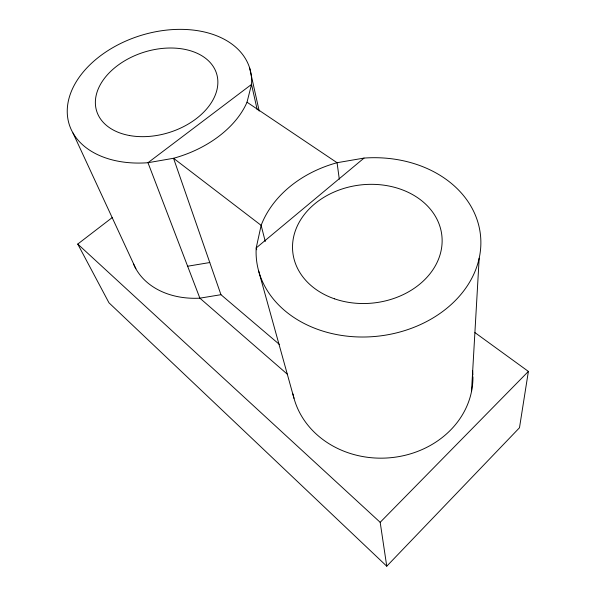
<?xml version="1.0" encoding="UTF-8"?>
<svg xmlns="http://www.w3.org/2000/svg" width="596" height="596" viewBox="0 0 596 596"><rect width="100%" height="100%" fill="white"/><g stroke="black" fill="none" stroke-linecap="round" stroke-linejoin="round"><path stroke-width="0.89" d="M471.503 391.572L479.177 258.21M474.938 332.605L528.384 371.412L519.488 427.749L386.752 566.2L108.964 302.79L77.748 244.069L112.286 217.533M257.211 109.783L251.519 84.423L147.979 162.723L173.533 158.275A94.526 63.534 -17.3 0 0 247.02 102.207L251.519 84.423A94.526 63.534 -17.3 0 0 166.359 30.128A94.526 63.534 -17.3 0 0 67.698 104.747A94.526 63.534 -17.3 0 0 147.979 162.723L199.869 298.164L287.317 374.191M386.752 566.2L380.181 522.312L528.384 371.412M364.037 158.082L337.068 162.715A112.659 89.318 -6.5 0 0 261.137 225.348L256.205 247.943A112.659 89.318 -6.5 0 0 366.495 336.964A112.659 89.318 -6.5 0 0 480.868 241.656A112.659 89.318 -6.5 0 0 364.037 158.082L256.205 247.943L256.697 249.739M187.636 266.226L209.777 262.538M279.509 344.518L220.96 294.7L199.869 298.164A78.538 60.248 -18.1 0 1 133.534 263.976M247.02 102.207L337.068 162.715L339.303 179.21M77.748 244.069L380.181 522.312M72.98 133.012L135.866 268.759M220.96 294.7L173.533 158.275L261.137 225.348L265.272 241.514M258.627 270.904L293.999 398.307M249.56 67.713L259.215 111.102M472.933 376.806A90.756 79.514 -3.1 0 1 390.708 457.706A90.756 79.514 -3.1 0 1 292.941 393.919M472.576 370.414A90.756 79.514 -3.1 0 1 472.889 374.966M334.535 298.834A74.999 59.377 -6.6 0 0 441.956 236.597A74.999 59.377 -6.6 0 0 325.483 196.382A74.999 59.377 -6.6 0 0 334.535 298.834M129.488 135.523A62.818 42.078 -17.4 0 0 217.741 79.447A62.818 42.078 -17.4 0 0 122.612 62.073A62.818 42.078 -17.4 0 0 129.488 135.523"/></g></svg>
